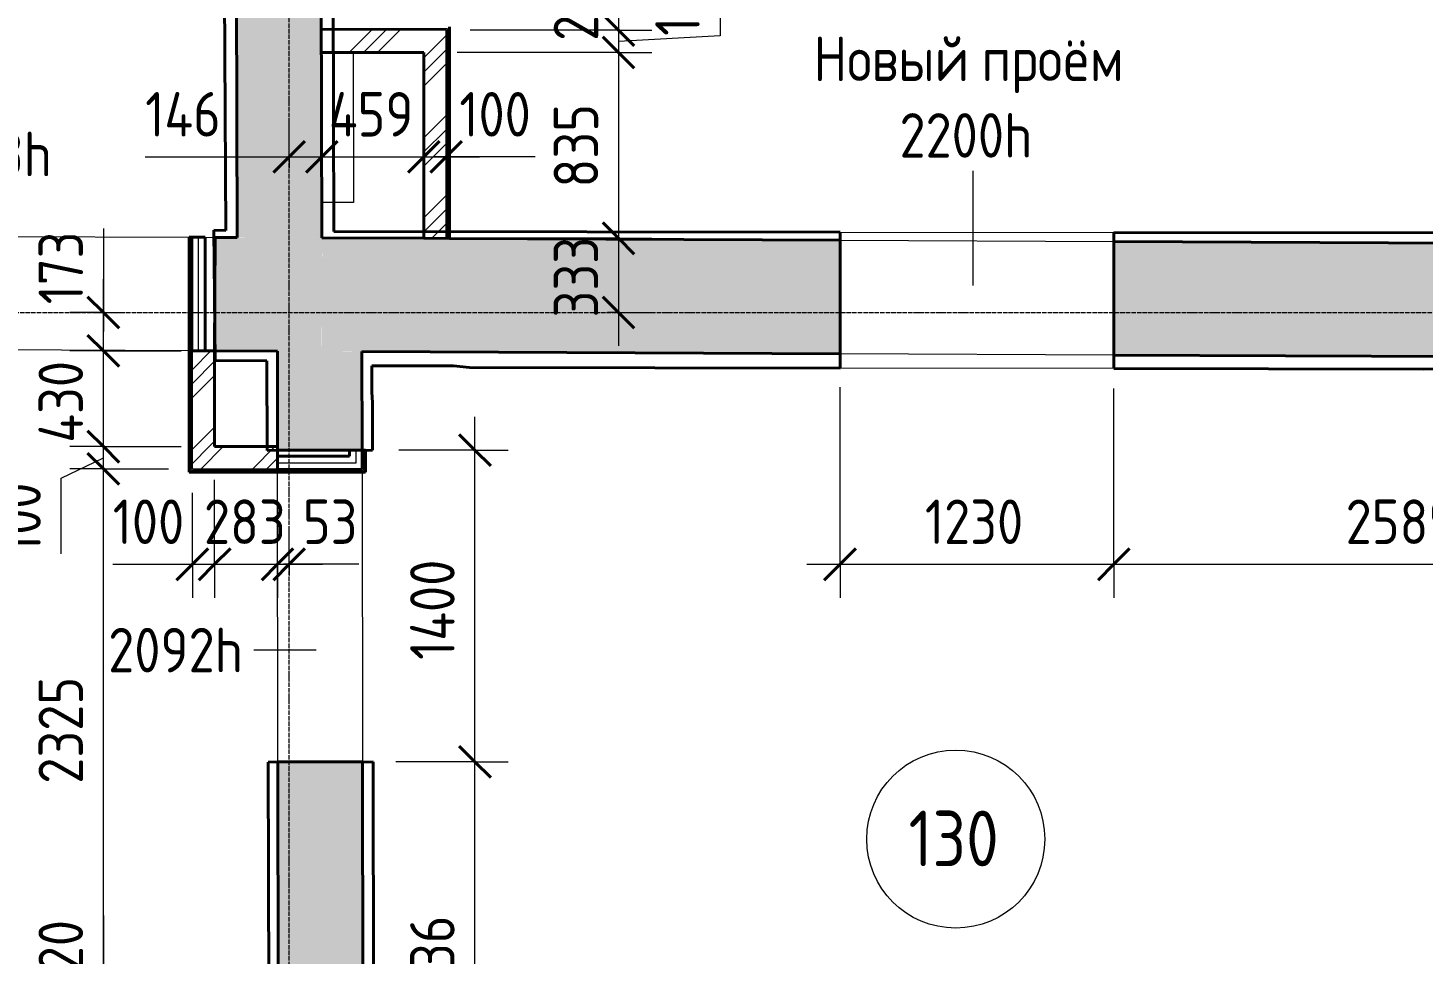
# Model space of a CAD drawing. Header units: millimetres. Extents: x -11886 to 68941, y -8130 to 45506.
# Drawn here: x 48235 to 54506, y 17674 to 21835 of the extents above; entities that cross this region are included whole.
import ezdxf

# ---------------------------------------------------------------- set-up
doc = ezdxf.new("R2010")
doc.units = ezdxf.units.MM
doc.linetypes.add('ADSK_Линия сетки', pattern=[25, 20, -2.5, 0, -2.5])
for name, color, linetype, lineweight in [('Аннотация', 7, 'Continuous', 9), ('Марки помещений', 7, 'Continuous', 20), ('Оси', 7, 'Continuous', 9), ('Перекрытие', 7, 'Continuous', 18), ('Размеры', 7, 'Continuous', 9), ('Размеры-100', 7, 'Continuous', 9), ('Стены', 7, 'Continuous', 18), ('Стены внутренние', 7, 'Continuous', 18), ('Стены наружные', 7, 'Continuous', 18), ('Стены штриховка', 7, 'Continuous', 18)]:
    doc.layers.add(name, color=color, linetype=linetype, lineweight=lineweight)
doc.layers.add('Линии', color=7, linetype='Continuous', lineweight=9, true_color=0x00a600)
doc.layers.add('Стены разрез', color=7, linetype='Continuous', lineweight=40, true_color=0xbb5389)
doc.styles.add('GOST Common_1', font='GOST_Common.ttf', dxfattribs={"width": 0.9, "height": 200})
doc.styles.add('GOST Common_2', font='GOST_Common.ttf', dxfattribs={"width": 0.9, "height": 250})
doc.dimstyles.new('ADSK_Основной_2_мм_Округление_до_1_мм_1', dxfattribs={"dimscale": 304.8, "dimtxt": 201.142999, "dimasz": 0.463911, "dimexe": 0.492126, "dimexo": 0.492126, "dimgap": 0.098425, "dimtad": 1, "dimdec": 0, "dimdsep": 46, "dimtxsty": 'GOST Common_1', "dimblk1": 'OBLIQUE', "dimblk2": 'OBLIQUE', "dimsah": 1, "dimcen": 0.09, "dimdle": 0.492126, "dimazin": 2, "dimtfac": 1, "dimtdec": 4, "dimtix": 1, "dimtmove": 1, "dimatfit": 3, "dimfxl": 1, "dimtvp": 1, "dimtolj": 1, "dimtzin": 0, "dimlwd": 20, "dimlwe": 20, "dimarcsym": 2})
doc.dimstyles.new('ADSK_Основной_2_мм_Округление_до_1_мм_2', dxfattribs={"dimscale": 304.8, "dimtxt": 201.142999, "dimasz": 0.463911, "dimexe": 0.492126, "dimexo": 0.492126, "dimgap": 0.098425, "dimtad": 1, "dimdec": 0, "dimdsep": 46, "dimtxsty": 'GOST Common_1', "dimblk1": 'OBLIQUE', "dimblk2": 'OBLIQUE', "dimsah": 1, "dimcen": 0.09, "dimdle": 0.492126, "dimazin": 2, "dimtfac": 1, "dimtdec": 4, "dimtix": 1, "dimtmove": 0, "dimatfit": 3, "dimfxl": 1, "dimtvp": 1, "dimtolj": 1, "dimtzin": 0, "dimlwd": 20, "dimlwe": 20, "dimarcsym": 2})
doc.dimstyles.new('ADSK_Основной_2_мм_Округление_до_1_мм_3', dxfattribs={"dimscale": 304.8, "dimtxt": 201.142999, "dimasz": 0.463911, "dimexe": 0.492126, "dimexo": 0.492126, "dimgap": 0.098425, "dimtad": 1, "dimdec": 0, "dimdsep": 46, "dimtxsty": 'GOST Common_1', "dimblk1": 'OBLIQUE', "dimblk2": 'OBLIQUE', "dimsah": 1, "dimcen": 0.09, "dimdle": 0.492126, "dimazin": 2, "dimtfac": 1, "dimtdec": 4, "dimtix": 1, "dimtmove": 0, "dimatfit": 3, "dimfxl": 1, "dimtvp": 1, "dimtolj": 1, "dimtzin": 0, "dimlwd": 20, "dimlwe": 20, "dimarcsym": 2})
pattern_1 = [(45, (0, 0), (-179.6051, 179.6051), []), (45, (63.5, 0), (0, 359.2102), []), (45, (-63.5, 0), (0, 359.2102), [])]

# ---------------------------------------------------------------- blocks, each defined once
blk = doc.blocks.new('Существующие стены 1 эт - Существующие стены 1 эт-653793-01 План 1-го этажа кладочный')
at = {"layer": 'Стены', "color": 243, "true_color": 0xbb5389}
for p, q in [((51885.3, 20918.1), (53115.3, 20916.5)), ((51885.3, 20918.1), (51885.3, 20881.2)), ((53115.3, 20875.5), (53115.3, 20916.5)), ((49076.9, 20384.1), (49077.3, 20340.3)), ((49077.3, 20340.3), (49074.4, 20340.3)), ((51885.3, 20371.2), (51885.3, 20306.8)), ((53115.3, 20304.6), (53115.3, 20365.5)), ((53115.3, 20304.6), (51885.3, 20306.8))]:
    blk.add_line(p, q, dxfattribs=at)
at = {"layer": 'Стены разрез'}
for p, q in [((49118.1, 22106.3), (49125.4, 20925.3)), ((49609.9, 20921), (49607.5, 22107.3)), ((49125.4, 20925.3), (49070.9, 20926)), ((49070.9, 20926), (49077.3, 20340.3)), ((51885.3, 20918.1), (49609.9, 20921)), ((51885.3, 20306.8), (51885.3, 20918.1)), ((55591.5, 20913.3), (53115.3, 20916.5)), ((53115.3, 20304.6), (53115.3, 20916.5)), ((49077.3, 20340.3), (49309.3, 20339.5)), ((49309.3, 20339.5), (49310.6, 19936.4)), ((49781.5, 20198.1), (49781.5, 20316.4)), ((49781.5, 20316.4), (50147.7, 20316.4)), ((50147.7, 20316.4), (50219.7, 20309.8)), ((50219.7, 20309.8), (51885.3, 20306.8)), ((53115.3, 20304.6), (54505.6, 20302.1)), ((54505.6, 20302.1), (54638.6, 20304.8)), ((49783.3, 20152), (49781.5, 20198.1)), ((49783.7, 19937.8), (49783.3, 20152)), ((49783.7, 19937.8), (49310.6, 19936.4)), ((49786.6, 18537.6), (49314.9, 18536.2)), ((49314.9, 18536.2), (49325, 15247.1)), ((49790.8, 16486.8), (49786.6, 18537.6))]:
    blk.add_line(p, q, dxfattribs=at)
blk = doc.blocks.new('ADSK_Марка_Помещение_ОдноЗначение - Номер-247393-01 План 1-го этажа кладочный')
at = {"layer": 'Марки помещений'}
blk.add_circle((0, 0), 4, dxfattribs=at)
blk = doc.blocks.new('DIMBLOCK482-01 План 1-го этажа кладочный')
at = {"layer": 'Размеры-100', "lineweight": 20, "transparency": 16777216}
for p, q in [((48574.4, 17846.8), (48574.4, 17505.9)), ((48574.4, 17528.7), (48424.4, 17528.7)), ((48574.4, 17408.7), (48574.4, 17528.7)), ((48574.4, 17528.7), (48774.4, 17528.7)), ((48574.4, 17505.9), (48574.4, 17468.7)), ((48574.4, 17408.7), (48424.4, 17408.7)), ((48574.4, 17408.7), (48848.4, 17408.7))]:
    blk.add_line(p, q, dxfattribs=at)
at = {"layer": 'Размеры-100', "lineweight": 40, "transparency": 16777216}
for p, q in [((48574.4, 17528.7), (48503.7, 17599.4)), ((48574.4, 17528.7), (48645.1, 17458)), ((48574.4, 17408.7), (48503.7, 17479.4)), ((48574.4, 17408.7), (48645.1, 17338))]:
    blk.add_line(p, q, dxfattribs=at)
at = {"layer": 'Размеры-100', "color": 0, "lineweight": 20, "transparency": 16777216, "insert": (48283, 17505.9), "char_height": 200, "width": 409.104, "attachment_point": 1, "rotation": 90, "line_spacing_factor": 1.022761, "style": 'GOST Common_1'}
blk.add_mtext('120', dxfattribs=at)
blk = doc.blocks.new('_Oblique')
at = {"color": 0, "linetype": 'ByBlock', "lineweight": -2}
blk.add_line((-0.5, -0.5), (0.5, 0.5), dxfattribs=at)
blk = doc.blocks.new('DIMBLOCK483-01 План 1-го этажа кладочный')
at = {"layer": 'Размеры-100', "lineweight": 40, "transparency": 16777216}
for p, q in [((48574.4, 19853.9), (48503.7, 19924.6)), ((48574.4, 19853.9), (48645.1, 19783.2)), ((48574.4, 17528.7), (48503.7, 17599.4)), ((48574.4, 17528.7), (48645.1, 17458))]:
    blk.add_line(p, q, dxfattribs=at)
at = {"layer": 'Размеры-100', "lineweight": 20, "transparency": 16777216}
for p, q in [((48574.4, 19853.9), (48424.4, 19853.9)), ((48574.4, 17528.7), (48574.4, 19853.9)), ((48574.4, 19853.9), (48866.9, 19853.9)), ((48574.4, 17528.7), (48424.4, 17528.7)), ((48574.4, 17528.7), (48774.4, 17528.7))]:
    blk.add_line(p, q, dxfattribs=at)
at = {"layer": 'Размеры-100', "color": 0, "lineweight": 20, "transparency": 16777216, "insert": (48283, 18439), "char_height": 200, "width": 605.475, "attachment_point": 1, "rotation": 90, "line_spacing_factor": 1.022761, "style": 'GOST Common_1'}
blk.add_mtext('2325', dxfattribs=at)
blk = doc.blocks.new('DIMBLOCK484-01 План 1-го этажа кладочный')
at = {"layer": 'Размеры-100', "lineweight": 40, "transparency": 16777216}
for p, q in [((48574.4, 19953.9), (48503.7, 20024.6)), ((48574.4, 19953.9), (48645.1, 19883.2)), ((48574.4, 19853.9), (48503.7, 19924.6)), ((48574.4, 19853.9), (48645.1, 19783.2))]:
    blk.add_line(p, q, dxfattribs=at)
at = {"layer": 'Размеры-100', "lineweight": 20, "transparency": 16777216}
for p, q in [((48574.4, 19953.9), (48424.4, 19953.9)), ((48574.4, 19853.9), (48574.4, 19953.9)), ((48574.4, 19953.9), (48924.4, 19953.9)), ((48384.3, 19812.4), (48574.4, 19903.9)), ((48574.4, 19853.9), (48424.4, 19853.9)), ((48574.4, 19853.9), (48866.9, 19853.9)), ((48384.3, 19471.5), (48384.3, 19812.4))]:
    blk.add_line(p, q, dxfattribs=at)
at = {"layer": 'Размеры-100', "color": 0, "lineweight": 20, "transparency": 16777216, "insert": (48093, 19471.5), "char_height": 200, "width": 409.104, "attachment_point": 1, "rotation": 90, "line_spacing_factor": 1.022761, "style": 'GOST Common_1'}
blk.add_mtext('100', dxfattribs=at)
blk = doc.blocks.new('DIMBLOCK485-01 План 1-го этажа кладочный')
at = {"layer": 'Размеры-100', "lineweight": 40, "transparency": 16777216}
for p, q in [((48574.4, 20384.1), (48503.7, 20454.8)), ((48574.4, 20384.1), (48645.1, 20313.4)), ((48574.4, 19953.9), (48503.7, 20024.6)), ((48574.4, 19953.9), (48645.1, 19883.2))]:
    blk.add_line(p, q, dxfattribs=at)
at = {"layer": 'Размеры-100', "lineweight": 20, "transparency": 16777216}
for p, q in [((48574.4, 20384.1), (48424.4, 20384.1)), ((48574.4, 19953.9), (48574.4, 20384.1)), ((48574.4, 20384.1), (48924.6, 20384.1)), ((48574.4, 19953.9), (48424.4, 19953.9)), ((48574.4, 19953.9), (48924.4, 19953.9))]:
    blk.add_line(p, q, dxfattribs=at)
at = {"layer": 'Размеры-100', "color": 0, "lineweight": 20, "transparency": 16777216, "insert": (48283, 19971.3), "char_height": 200, "width": 474.561, "attachment_point": 1, "rotation": 90, "line_spacing_factor": 1.022761, "style": 'GOST Common_1'}
blk.add_mtext('430', dxfattribs=at)
blk = doc.blocks.new('DIMBLOCK486-01 План 1-го этажа кладочный')
at = {"layer": 'Размеры-100', "lineweight": 20, "transparency": 16777216}
for p, q in [((48574.4, 20934.4), (48574.4, 20593.5)), ((48574.4, 20384.1), (48574.4, 20706.8)), ((48574.4, 20593.5), (48574.4, 20470.5)), ((48574.4, 20556.8), (48424.4, 20556.8)), ((48574.4, 20556.8), (48624.4, 20556.8)), ((48574.4, 20384.1), (48424.4, 20384.1)), ((48574.4, 20384.1), (48924.6, 20384.1))]:
    blk.add_line(p, q, dxfattribs=at)
at = {"layer": 'Размеры-100', "lineweight": 40, "transparency": 16777216}
for p, q in [((48574.4, 20556.8), (48503.7, 20627.5)), ((48574.4, 20556.8), (48645.1, 20486.1)), ((48574.4, 20384.1), (48503.7, 20454.8)), ((48574.4, 20384.1), (48645.1, 20313.4))]:
    blk.add_line(p, q, dxfattribs=at)
at = {"layer": 'Размеры-100', "color": 0, "lineweight": 20, "transparency": 16777216, "insert": (48283, 20593.5), "char_height": 200, "width": 409.104, "attachment_point": 1, "rotation": 90, "line_spacing_factor": 1.022761, "style": 'GOST Common_1'}
blk.add_mtext('173', dxfattribs=at)
blk = doc.blocks.new('DIMBLOCK534-01 План 1-го этажа кладочный')
at = {"layer": 'Размеры-100', "lineweight": 20, "transparency": 16777216}
for p, q in [((51885.3, 19425), (51885.3, 20221.2)), ((53115.3, 19425), (53115.3, 20215.5)), ((51735.3, 19425), (53115.3, 19425)), ((51885.3, 19425), (51885.3, 19275)), ((53115.3, 19425), (53115.3, 19275))]:
    blk.add_line(p, q, dxfattribs=at)
at = {"layer": 'Размеры-100', "lineweight": 40, "transparency": 16777216}
for p, q in [((51885.3, 19425), (51956, 19495.7)), ((53115.3, 19425), (53186, 19495.7)), ((51885.3, 19425), (51814.6, 19354.3)), ((53115.3, 19425), (53044.6, 19354.3))]:
    blk.add_line(p, q, dxfattribs=at)
at = {"layer": 'Размеры-100', "color": 0, "lineweight": 20, "transparency": 16777216, "insert": (52266.8, 19716.3), "char_height": 200, "width": 560.473, "attachment_point": 1, "line_spacing_factor": 1.022761, "style": 'GOST Common_1'}
blk.add_mtext('1230', dxfattribs=at)
blk = doc.blocks.new('DIMBLOCK535-01 План 1-го этажа кладочный')
at = {"layer": 'Размеры-100', "lineweight": 20, "transparency": 16777216}
for p, q in [((53115.3, 19425), (53115.3, 20215.5)), ((55703.9, 19425), (55703.9, 19575)), ((53115.3, 19425), (55703.9, 19425)), ((53115.3, 19425), (53115.3, 19275)), ((55703.9, 19425), (55703.9, 19375))]:
    blk.add_line(p, q, dxfattribs=at)
at = {"layer": 'Размеры-100', "lineweight": 40, "transparency": 16777216}
for p, q in [((53115.3, 19425), (53186, 19495.7)), ((55703.9, 19425), (55774.6, 19495.7)), ((53115.3, 19425), (53044.6, 19354.3)), ((55703.9, 19425), (55633.2, 19354.3))]:
    blk.add_line(p, q, dxfattribs=at)
at = {"layer": 'Размеры-100', "color": 0, "lineweight": 20, "transparency": 16777216, "insert": (54157.4, 19716.3), "char_height": 200, "width": 605.475, "attachment_point": 1, "line_spacing_factor": 1.022761, "style": 'GOST Common_1'}
blk.add_mtext('2589', dxfattribs=at)
blk = doc.blocks.new('DIMBLOCK537-01 План 1-го этажа кладочный')
at = {"layer": 'Размеры-100', "lineweight": 40, "transparency": 16777216}
for p, q in [((50244.4, 18537.6), (50173.7, 18608.3)), ((50244.4, 18537.6), (50315.1, 18466.9)), ((50244.4, 16701.8), (50173.7, 16772.5)), ((50244.4, 16701.8), (50315.1, 16631.1))]:
    blk.add_line(p, q, dxfattribs=at)
at = {"layer": 'Размеры-100', "lineweight": 20, "transparency": 16777216}
for p, q in [((50244.4, 18537.6), (49889.1, 18537.6)), ((50244.4, 16551.8), (50244.4, 18537.6)), ((50244.4, 18537.6), (50394.4, 18537.6)), ((50244.4, 16701.8), (50094.4, 16701.8)), ((50244.4, 16701.8), (50294.5, 16701.8))]:
    blk.add_line(p, q, dxfattribs=at)
at = {"layer": 'Размеры-100', "color": 0, "lineweight": 20, "transparency": 16777216, "insert": (49953.1, 17386.1), "char_height": 200, "width": 560.473, "attachment_point": 1, "rotation": 90, "line_spacing_factor": 1.022761, "style": 'GOST Common_1'}
blk.add_mtext('1836', dxfattribs=at)
blk = doc.blocks.new('DIMBLOCK538-01 План 1-го этажа кладочный')
at = {"layer": 'Размеры-100', "lineweight": 20, "transparency": 16777216}
for p, q in [((50244.4, 18537.6), (50244.4, 20087.8)), ((50244.4, 19937.8), (49902.2, 19937.8)), ((50244.4, 19937.8), (50394.4, 19937.8)), ((50244.4, 18537.6), (49889.1, 18537.6)), ((50244.4, 18537.6), (50394.4, 18537.6))]:
    blk.add_line(p, q, dxfattribs=at)
at = {"layer": 'Размеры-100', "lineweight": 40, "transparency": 16777216}
for p, q in [((50244.4, 19937.8), (50173.7, 20008.5)), ((50244.4, 19937.8), (50315.1, 19867.1)), ((50244.4, 18537.6), (50173.7, 18608.3)), ((50244.4, 18537.6), (50315.1, 18466.9))]:
    blk.add_line(p, q, dxfattribs=at)
at = {"layer": 'Размеры-100', "color": 0, "lineweight": 20, "transparency": 16777216, "insert": (49953.1, 18995.6), "char_height": 200, "width": 580.928, "attachment_point": 1, "rotation": 90, "line_spacing_factor": 1.022761, "style": 'GOST Common_1'}
blk.add_mtext('1400', dxfattribs=at)
blk = doc.blocks.new('DIMBLOCK539-01 План 1-го этажа кладочный')
at = {"layer": 'Размеры-100', "lineweight": 20, "transparency": 16777216}
for p, q in [((49409.9, 21255.9), (49409.9, 21405.9)), ((49556.2, 21255.9), (49556.2, 21405.9)), ((48762.6, 21255.9), (49120.5, 21255.9)), ((49120.5, 21255.9), (49483.1, 21255.9)), ((49259.9, 21255.9), (49556.2, 21255.9)), ((49409.9, 21255.9), (49409.9, 21205.9)), ((49556.2, 21255.9), (49556.2, 21041.9))]:
    blk.add_line(p, q, dxfattribs=at)
at = {"layer": 'Размеры-100', "lineweight": 40, "transparency": 16777216}
for p, q in [((49409.9, 21255.9), (49480.6, 21326.6)), ((49556.2, 21255.9), (49626.9, 21326.6)), ((49409.9, 21255.9), (49339.2, 21185.2)), ((49556.2, 21255.9), (49485.5, 21185.2))]:
    blk.add_line(p, q, dxfattribs=at)
at = {"layer": 'Размеры-100', "color": 0, "lineweight": 20, "transparency": 16777216, "insert": (48762.6, 21547.2), "char_height": 200, "width": 429.56, "attachment_point": 1, "line_spacing_factor": 1.022761, "style": 'GOST Common_1'}
blk.add_mtext('146', dxfattribs=at)
blk = doc.blocks.new('DIMBLOCK540-01 План 1-го этажа кладочный')
at = {"layer": 'Размеры-100', "lineweight": 20, "transparency": 16777216}
for p, q in [((49556.2, 21255.9), (49556.2, 21405.9)), ((50014.8, 21255.9), (50014.8, 21405.9)), ((49556.2, 21255.9), (50014.8, 21255.9)), ((49556.2, 21255.9), (49556.2, 21041.9)), ((50014.8, 21255.9), (50014.8, 21205.9))]:
    blk.add_line(p, q, dxfattribs=at)
at = {"layer": 'Размеры-100', "lineweight": 40, "transparency": 16777216}
for p, q in [((49556.2, 21255.9), (49626.9, 21326.6)), ((50014.8, 21255.9), (50085.5, 21326.6)), ((49556.2, 21255.9), (49485.5, 21185.2)), ((50014.8, 21255.9), (49944.1, 21185.2))]:
    blk.add_line(p, q, dxfattribs=at)
at = {"layer": 'Размеры-100', "color": 0, "lineweight": 20, "transparency": 16777216, "insert": (49587.8, 21547.2), "char_height": 200, "width": 474.561, "attachment_point": 1, "line_spacing_factor": 1.022761, "style": 'GOST Common_1'}
blk.add_mtext('459', dxfattribs=at)
blk = doc.blocks.new('DIMBLOCK541-01 План 1-го этажа кладочный')
at = {"layer": 'Размеры-100', "lineweight": 20, "transparency": 16777216}
for p, q in [((50014.8, 21255.9), (50014.8, 21405.9)), ((50114.8, 21255.9), (50114.8, 21405.9)), ((50014.8, 21255.9), (50264.8, 21255.9)), ((50014.8, 21255.9), (50014.8, 21205.9)), ((50174.5, 21255.9), (50064.8, 21255.9)), ((50114.8, 21255.9), (50114.8, 21205.9)), ((50515.4, 21255.9), (50174.5, 21255.9))]:
    blk.add_line(p, q, dxfattribs=at)
at = {"layer": 'Размеры-100', "lineweight": 40, "transparency": 16777216}
for p, q in [((50014.8, 21255.9), (50085.5, 21326.6)), ((50114.8, 21255.9), (50185.5, 21326.6)), ((50014.8, 21255.9), (49944.1, 21185.2)), ((50114.8, 21255.9), (50044.1, 21185.2))]:
    blk.add_line(p, q, dxfattribs=at)
at = {"layer": 'Размеры-100', "color": 0, "lineweight": 20, "transparency": 16777216, "insert": (50174.5, 21547.2), "char_height": 200, "width": 409.104, "attachment_point": 1, "line_spacing_factor": 1.022761, "style": 'GOST Common_1'}
blk.add_mtext('100', dxfattribs=at)
blk = doc.blocks.new('DIMBLOCK558-01 План 1-го этажа кладочный')
at = {"layer": 'Размеры-100', "lineweight": 40, "transparency": 16777216}
for p, q in [((50889.8, 22107.5), (50819.1, 22178.2)), ((50889.8, 22107.5), (50960.5, 22036.8)), ((50889.8, 21824.8), (50819.1, 21895.5)), ((50889.8, 21824.8), (50960.5, 21754.1))]:
    blk.add_line(p, q, dxfattribs=at)
at = {"layer": 'Размеры-100', "lineweight": 20, "transparency": 16777216}
for p, q in [((50889.8, 22107.5), (49702.8, 22107.5)), ((50889.8, 22107.5), (50889.8, 21824.8)), ((50889.8, 22107.5), (51039.8, 22107.5)), ((50889.8, 21824.8), (50222.3, 21824.8)), ((50889.8, 21824.8), (51039.8, 21824.8))]:
    blk.add_line(p, q, dxfattribs=at)
at = {"layer": 'Размеры-100', "color": 0, "lineweight": 20, "transparency": 16777216, "insert": (50598.4, 21777), "char_height": 200, "width": 454.106, "attachment_point": 1, "rotation": 90, "line_spacing_factor": 1.022761, "style": 'GOST Common_1'}
blk.add_mtext('283', dxfattribs=at)
blk = doc.blocks.new('DIMBLOCK559-01 План 1-го этажа кладочный')
at = {"layer": 'Размеры-100', "lineweight": 20, "transparency": 16777216}
for p, q in [((51346.1, 22140.4), (51346.1, 21799.5)), ((50889.8, 21824.8), (50222.3, 21824.8)), ((50889.8, 21824.8), (50889.8, 21724.8)), ((50889.8, 21824.8), (51039.8, 21824.8)), ((51346.1, 21799.5), (50889.8, 21774.8)), ((50889.8, 21724.8), (50164.8, 21724.8)), ((50889.8, 21724.8), (51039.8, 21724.8))]:
    blk.add_line(p, q, dxfattribs=at)
at = {"layer": 'Размеры-100', "lineweight": 40, "transparency": 16777216}
for p, q in [((50889.8, 21824.8), (50819.1, 21895.5)), ((50889.8, 21824.8), (50960.5, 21754.1)), ((50889.8, 21724.8), (50819.1, 21795.5)), ((50889.8, 21724.8), (50960.5, 21654.1))]:
    blk.add_line(p, q, dxfattribs=at)
at = {"layer": 'Размеры-100', "color": 0, "lineweight": 20, "transparency": 16777216, "insert": (51054.7, 21799.5), "char_height": 200, "width": 409.104, "attachment_point": 1, "rotation": 90, "line_spacing_factor": 1.022761, "style": 'GOST Common_1'}
blk.add_mtext('100', dxfattribs=at)
blk = doc.blocks.new('DIMBLOCK560-01 План 1-го этажа кладочный')
at = {"layer": 'Размеры-100', "lineweight": 40, "transparency": 16777216}
for p, q in [((50889.8, 21724.8), (50819.1, 21795.5)), ((50889.8, 21724.8), (50960.5, 21654.1)), ((50889.8, 20889.8), (50819.1, 20960.5)), ((50889.8, 20889.8), (50960.5, 20819.1))]:
    blk.add_line(p, q, dxfattribs=at)
at = {"layer": 'Размеры-100', "lineweight": 20, "transparency": 16777216}
for p, q in [((50889.8, 21724.8), (50164.8, 21724.8)), ((50889.8, 21724.8), (50889.8, 20889.8)), ((50889.8, 21724.8), (51039.8, 21724.8)), ((50889.8, 20889.8), (50164.8, 20889.8)), ((50889.8, 20889.8), (51039.8, 20889.8))]:
    blk.add_line(p, q, dxfattribs=at)
at = {"layer": 'Размеры-100', "color": 0, "lineweight": 20, "transparency": 16777216, "insert": (50598.4, 21118.1), "char_height": 200, "width": 454.106, "attachment_point": 1, "rotation": 90, "line_spacing_factor": 1.022761, "style": 'GOST Common_1'}
blk.add_mtext('835', dxfattribs=at)
blk = doc.blocks.new('DIMBLOCK561-01 План 1-го этажа кладочный')
at = {"layer": 'Размеры-100', "lineweight": 40, "transparency": 16777216}
for p, q in [((50889.8, 20889.8), (50819.1, 20960.5)), ((50889.8, 20889.8), (50960.5, 20819.1)), ((50889.8, 20556.8), (50819.1, 20627.5)), ((50889.8, 20556.8), (50960.5, 20486.1))]:
    blk.add_line(p, q, dxfattribs=at)
at = {"layer": 'Размеры-100', "lineweight": 20, "transparency": 16777216}
for p, q in [((50889.8, 20889.8), (50164.8, 20889.8)), ((50889.8, 20889.8), (50889.8, 20406.8)), ((50889.8, 20889.8), (51039.8, 20889.8)), ((50889.8, 20556.8), (50839.8, 20556.8)), ((50889.8, 20556.8), (51039.8, 20556.8))]:
    blk.add_line(p, q, dxfattribs=at)
at = {"layer": 'Размеры-100', "color": 0, "lineweight": 20, "transparency": 16777216, "insert": (50598.4, 20534.1), "char_height": 200, "width": 454.106, "attachment_point": 1, "rotation": 90, "line_spacing_factor": 1.022761, "style": 'GOST Common_1'}
blk.add_mtext('333', dxfattribs=at)
blk = doc.blocks.new('DIMBLOCK735-01 План 1-го этажа кладочный')
at = {"layer": 'Размеры-100', "lineweight": 20, "transparency": 16777216}
for p, q in [((49074.4, 19425), (49074.4, 19803.9)), ((48974.4, 19425), (48974.4, 19746.4)), ((48616.6, 19425), (48957.6, 19425)), ((48824.4, 19425), (49074.4, 19425)), ((48957.6, 19425), (49024.4, 19425)), ((48974.4, 19425), (48974.4, 19275)), ((49074.4, 19425), (49074.4, 19275))]:
    blk.add_line(p, q, dxfattribs=at)
at = {"layer": 'Размеры-100', "lineweight": 40, "transparency": 16777216}
for p, q in [((48974.4, 19425), (49045.1, 19495.7)), ((49074.4, 19425), (49145.1, 19495.7)), ((48974.4, 19425), (48903.7, 19354.3)), ((49074.4, 19425), (49003.7, 19354.3))]:
    blk.add_line(p, q, dxfattribs=at)
at = {"layer": 'Размеры-100', "color": 0, "lineweight": 20, "transparency": 16777216, "insert": (48616.6, 19716.3), "char_height": 200, "width": 409.104, "attachment_point": 1, "line_spacing_factor": 1.022761, "style": 'GOST Common_1'}
blk.add_mtext('100', dxfattribs=at)
blk = doc.blocks.new('DIMBLOCK736-01 План 1-го этажа кладочный')
at = {"layer": 'Размеры-100', "lineweight": 20, "transparency": 16777216}
for p, q in [((49074.4, 19425), (49074.4, 19803.9)), ((49357.2, 19425), (49357.2, 19787.2)), ((49074.4, 19425), (49357.2, 19425)), ((49074.4, 19425), (49074.4, 19275)), ((49357.2, 19425), (49357.2, 19275))]:
    blk.add_line(p, q, dxfattribs=at)
at = {"layer": 'Размеры-100', "lineweight": 40, "transparency": 16777216}
for p, q in [((49074.4, 19425), (49145.1, 19495.7)), ((49357.2, 19425), (49427.9, 19495.7)), ((49074.4, 19425), (49003.7, 19354.3)), ((49357.2, 19425), (49286.5, 19354.3))]:
    blk.add_line(p, q, dxfattribs=at)
at = {"layer": 'Размеры-100', "color": 0, "lineweight": 20, "transparency": 16777216, "insert": (49026.6, 19716.3), "char_height": 200, "width": 454.106, "attachment_point": 1, "line_spacing_factor": 1.022761, "style": 'GOST Common_1'}
blk.add_mtext('283', dxfattribs=at)
blk = doc.blocks.new('DIMBLOCK737-01 План 1-го этажа кладочный')
at = {"layer": 'Размеры-100', "lineweight": 20, "transparency": 16777216}
for p, q in [((49357.2, 19425), (49357.2, 19787.2)), ((49409.9, 19425), (49409.9, 19575)), ((49357.2, 19425), (49559.9, 19425)), ((49357.2, 19425), (49357.2, 19275)), ((49470.9, 19425), (49383.5, 19425)), ((49409.9, 19425), (49409.9, 19375)), ((49723.2, 19425), (49470.9, 19425))]:
    blk.add_line(p, q, dxfattribs=at)
at = {"layer": 'Размеры-100', "lineweight": 40, "transparency": 16777216}
for p, q in [((49357.2, 19425), (49427.9, 19495.7)), ((49409.9, 19425), (49480.6, 19495.7)), ((49357.2, 19425), (49286.5, 19354.3)), ((49409.9, 19425), (49339.2, 19354.3))]:
    blk.add_line(p, q, dxfattribs=at)
at = {"layer": 'Размеры-100', "color": 0, "lineweight": 20, "transparency": 16777216, "insert": (49470.9, 19716.3), "char_height": 200, "width": 302.737, "attachment_point": 1, "line_spacing_factor": 1.022761, "style": 'GOST Common_1'}
blk.add_mtext('53', dxfattribs=at)

msp = doc.modelspace()

# ---------------------------------------------------------------- hatches: boundary and pattern name
at = {"layer": 'Стены внутренние', "true_color": 0xc0c0c0}
h = msp.add_hatch(color=9, dxfattribs=at)
h.paths.add_polyline_path([(49556.2, 20891.9), (49552.8, 22107.5), (49172.8, 22106.4), (49176.2, 20893.7), (49552.8, 20891.9)])
h.paths.add_polyline_path([(49168.9, 23458.9), (49548.9, 23460.1), (49541.7, 26011.9), (49161.7, 26010.8), (49168.9, 23460)])
at = {"layer": 'Стены внутренние', "lineweight": 9}
h = msp.add_hatch(dxfattribs=at)
h.set_pattern_fill('FP_3', color=256, style=0, pattern_type=2)
h.set_pattern_definition(pattern_1)
h.paths.add_polyline_path([(50095.3, 21724.8), (50114.8, 21724.8), (50114.8, 21824.8), (49553.6, 21824.8), (49553.9, 21724.8), (50014.8, 21724.8)])
h = msp.add_hatch(dxfattribs=at)
h.set_pattern_fill('FP_3', color=256, style=0, pattern_type=2)
h.set_pattern_definition(pattern_1)
h.paths.add_polyline_path([(50114.8, 20889.4), (50114.8, 21724.8), (50014.8, 21724.8), (50014.8, 20889.8), (50095.3, 20889.4)])
h = msp.add_hatch(dxfattribs=at)
h.set_pattern_fill('FP_3', color=256, style=0, pattern_type=2)
h.set_pattern_definition(pattern_1)
h.paths.add_polyline_path([(48980.6, 19953.9), (49074.4, 19953.9), (49074.4, 20384.1), (48974.4, 20384.1), (48974.4, 19953.9)])
at = {"layer": 'Стены внутренние', "true_color": 0xc0c0c0}
h = msp.add_hatch(color=9, dxfattribs=at)
h.paths.add_polyline_path([(49361.8, 16651.5), (49741.8, 16652.1), (49739.1, 18537.6), (49359.1, 18536.2), (49360.5, 17538.8)])
h.paths.add_polyline_path([(49357.2, 19937.2), (49737.2, 19937.8), (49736.5, 20381.1), (49356.5, 20381.9), (49357.2, 19937.8)])
at = {"layer": 'Стены внутренние', "lineweight": 9}
h = msp.add_hatch(dxfattribs=at)
h.set_pattern_fill('FP_3', color=256, style=0, pattern_type=2)
h.set_pattern_definition(pattern_1)
h.paths.add_polyline_path([(48974.4, 19853.9), (49357.3, 19853.9), (49356.5, 19953.9), (48974.4, 19953.9)])
at = {"layer": 'Стены наружные', "true_color": 0xc0c0c0}
h = msp.add_hatch(color=9, dxfattribs=at)
h.paths.add_polyline_path([(49555.8, 20381.9), (49558.1, 20891.9), (49077, 20893.7), (49074.6, 20384.1), (49537.9, 20382)])
h.paths.add_polyline_path([(47093, 20393.3), (47095.4, 20903.3), (46543.2, 20905.8), (46543.2, 20395.8), (47053.5, 20393.5)])
h = msp.add_hatch(color=9, dxfattribs=at)
h.paths.add_polyline_path([(55703.9, 20353.5), (55703.9, 20863.5), (53115.3, 20875.5), (53115.3, 20365.5), (55634, 20353.9)])
h.paths.add_polyline_path([(51885.3, 20371.2), (51885.3, 20881.2), (49558.1, 20891.9), (49556.2, 20381.9), (50406.5, 20378)])

# ---------------------------------------------------------------- linework, layer by layer
at = {"layer": 'Аннотация'}
for p, q in [((52482.8, 20677.9), (52482.8, 21192.8)), ((49256.7, 19039.5), (49251, 19039.5)), ((49530.1, 19039.5), (49256.7, 19039.5))]:
    msp.add_line(p, q, dxfattribs=at)
at = {"layer": 'Линии', "color": 8, "lineweight": 18, "true_color": 0x808080}
for p, q in [((49697.8, 21724.8), (49698.9, 21051.5)), ((49698.9, 21051.5), (49555.8, 21051.2))]:
    msp.add_line(p, q, dxfattribs=at)
at = {"layer": 'Оси', "linetype": 'ADSK_Линия сетки'}
for p, q in [((49409.9, -7330.4), (49409.9, 44534.8)), ((-11086.2, 20556.8), (57141.7, 20556.8))]:
    msp.add_line(p, q, dxfattribs=at)
at = {"layer": 'Перекрытие', "color": 7, "true_color": 0xffffff}
for p, q in [((48974.4, 20894.6), (49001.4, 20894.5)), ((49031.4, 20894.4), (49077, 20894.1))]:
    msp.add_line(p, q, dxfattribs=at)
at = {"layer": 'Стены внутренние', "lineweight": 40}
for p, q in [((49172.8, 22106.4), (49176.2, 20893.7)), ((49556.2, 20891.9), (49552.8, 22107.5)), ((50129.8, 20889.3), (50129.8, 21839.8)), ((49553.9, 21724.8), (50014.8, 21724.8)), ((50014.8, 21724.8), (50014.8, 20889.8)), ((48959.4, 20894.5), (48959.4, 19838.9)), ((49031.4, 20894.5), (48959.4, 20894.5)), ((49031.4, 20384.5), (49031.4, 20894.5)), ((50014.8, 20889.8), (50129.8, 20889.3)), ((49074.4, 20384.1), (48959.4, 20384.7)), ((48959.4, 20384.5), (49031.4, 20384.5)), ((49074.4, 19953.9), (49074.4, 20384.1)), ((49356.5, 20382.8), (49357.3, 19838.9)), ((49737.2, 19937.8), (49736.5, 20381.1)), ((49357.1, 19953.9), (49074.4, 19953.9)), ((49357.2, 19937.2), (49737.2, 19937.8)), ((49680.2, 19910.9), (49357.2, 19910.9)), ((49357.2, 19910.9), (49357.2, 19838.9)), ((49680.2, 19937.8), (49680.2, 19910.9)), ((49752.2, 19937.8), (49680.2, 19937.8)), ((49752.2, 19838.9), (49752.2, 19937.8)), ((48959.4, 19838.9), (49752.2, 19838.9)), ((49739.1, 18537.6), (49359.1, 18537)), ((49359.1, 18537), (49365.9, 13716.9)), ((49746.6, 13236.2), (49739.1, 18537.6))]:
    msp.add_line(p, q, dxfattribs=at)
at = {"layer": 'Стены внутренние'}
for p, q in [((49359.1, 18537), (49357.3, 19838.9)), ((49737.3, 19838.9), (49739.1, 18537.6))]:
    msp.add_line(p, q, dxfattribs=at)
at = {"layer": 'Стены наружные'}
for p, q in [((47153.5, 20903), (48974.4, 20894.6)), ((51885.3, 20881.2), (53115.3, 20875.5)), ((48959.4, 20384.7), (47168.5, 20392.9)), ((53115.3, 20365.5), (51885.3, 20371.2))]:
    msp.add_line(p, q, dxfattribs=at)
at = {"layer": 'Стены наружные', "lineweight": 40}
for p, q in [((49077, 20894.1), (49074.6, 20384.1)), ((49176.2, 20893.7), (49077, 20894.1)), ((50014.8, 20889.8), (49556.2, 20891.9)), ((51885.3, 20881.2), (50129.8, 20889.3)), ((51885.3, 20371.2), (51885.3, 20881.2)), ((55621.7, 20863.9), (53115.3, 20875.5)), ((53115.3, 20875.5), (53115.3, 20365.5)), ((49074.6, 20384.1), (49356.5, 20382.8)), ((49736.5, 20381.1), (51885.3, 20371.2)), ((53115.3, 20365.5), (55703.9, 20353.5))]:
    msp.add_line(p, q, dxfattribs=at)
at = {"layer": 'Стены штриховка'}
for p, q in [((50120.8, 21830.8), (49553.6, 21830.8)), ((50114.8, 21824.8), (49553.6, 21824.8)), ((50114.8, 20889.4), (50114.8, 21824.8)), ((50120.8, 20889.3), (50120.8, 21830.8)), ((48968.4, 19847.9), (48968.4, 20894.5)), ((48974.4, 19853.9), (48974.4, 20894.5)), ((48976.4, 20384.5), (48976.4, 20894.5)), ((49001.4, 20384.5), (49001.4, 20894.5)), ((49357.2, 19880.9), (49710.2, 19880.9)), ((49710.2, 19880.9), (49710.2, 19937.8)), ((49735.2, 19855.9), (49735.2, 19937.8)), ((49737.2, 19853.9), (49737.2, 19937.8)), ((49743.2, 19847.9), (49743.2, 19937.8)), ((48968.4, 19847.9), (49743.2, 19847.9)), ((48974.4, 19853.9), (49737.2, 19853.9)), ((49357.2, 19855.9), (49735.2, 19855.9))]:
    msp.add_line(p, q, dxfattribs=at)

# ---------------------------------------------------------------- block references
at = {"layer": 'Марки помещений', "xscale": 99.99999999999993, "yscale": 99.99999999999993, "zscale": 99.99999999999993}
msp.add_blockref('ADSK_Марка_Помещение_ОдноЗначение - Номер-247393-01 План 1-го этажа кладочный', (52405.2, 18190.4), dxfattribs=at)
at = {"layer": 'Стены разрез'}
msp.add_blockref('Существующие стены 1 эт - Существующие стены 1 эт-653793-01 План 1-го этажа кладочный', (0, 0), dxfattribs=at)

# ---------------------------------------------------------------- texts
at = {"layer": 'Аннотация', "char_height": 200, "attachment_point": 1, "style": 'GOST Common_1'}
for s, insert, width in [('Новый', (51765.5, 21796.4), 836.962), ('\\fGOST Common|b0|i0|c204|p34|;\\W.9; ', (52456.1, 21796.4), 79.367), ('проём', (52521.5, 21796.4), 815.316), ('2200h', (52152.4, 21452.4), 793.671), ('3093h', (47729.8, 21368.5), 779.24), ('2092h', (48596.1, 19139.5), 793.671)]:
    msp.add_mtext(s, dxfattribs=dict(at, insert=insert, width=width))
at = {"layer": 'Марки помещений', "lineweight": 9, "insert": (52193.2, 18318.1), "char_height": 250, "width": 526.709, "attachment_point": 1, "style": 'GOST Common_2'}
msp.add_mtext('130', dxfattribs=at)

# ---------------------------------------------------------------- dimensions: what is measured, and where the dimension line sits
at = {"layer": 'Размеры', "lineweight": 20}
for base, p1, p2, override, picture, middle in [((50889.8, 21824.8), (49552.8, 22107.5), (50072.3, 21824.8), {"dimpost": '<>', "dimfxl": 591.482875}, 'DIMBLOCK558-01 План 1-го этажа кладочный', (50759.8, 21966.2)), ((50889.8, 20889.8), (50014.8, 21724.8), (50014.8, 20889.8), {"dimpost": '<>', "dimfxl": 835.027302}, 'DIMBLOCK560-01 План 1-го этажа кладочный', (50759.8, 21307.3)), ((50889.8, 20556.8), (50014.8, 20889.8), (50989.8, 20556.8), {"dimpost": '<>', "dimfxl": 1030.243302}, 'DIMBLOCK561-01 План 1-го этажа кладочный', (50759.8, 20723.3)), ((48574.4, 20384.1), (49074.4, 19953.9), (49074.6, 20384.1), {"dimpost": '<>', "dimfxl": 430.209127}, 'DIMBLOCK485-01 План 1-го этажа кладочный', (48444.4, 20169)), ((50244.4, 19937.8), (49739.1, 18537.6), (49752.2, 19937.8), {"dimpost": '<>', "dimfxl": 1400.255048}, 'DIMBLOCK538-01 План 1-го этажа кладочный', (50114.4, 19237.7)), ((48574.4, 19853.9), (48924.4, 17528.7), (49016.9, 19853.9), {"dimpost": '<>', "dimfxl": 2327.067968}, 'DIMBLOCK483-01 План 1-го этажа кладочный', (48444.4, 18691.3)), ((50244.4, 18537.6), (50144.5, 16701.8), (49739.1, 18537.6), {"dimpost": '<>', "dimfxl": 1879.993374}, 'DIMBLOCK537-01 План 1-го этажа кладочный', (50114.4, 17619.7))]:
    dim = msp.add_linear_dim(base=base, p1=p1, p2=p2, angle=90, dimstyle='ADSK_Основной_2_мм_Округление_до_1_мм_2', override=override, dxfattribs=at)
    dim.commit()
    dim.dimension.update_dxf_attribs({"geometry": picture, "text_midpoint": middle})
for base, p1, p2, override, picture, middle in [((50889.8, 21724.8), (50072.3, 21824.8), (50014.8, 21724.8), {"dimpost": '<>', "dimfxl": 115.35272}, 'DIMBLOCK559-01 План 1-го этажа кладочный', (51188.1, 22004)), ((48574.4, 20556.8), (49074.6, 20384.1), (48474.4, 20556.8), {"dimpost": '<>', "dimfxl": 624.55144}, 'DIMBLOCK486-01 План 1-го этажа кладочный', (48416.3, 20798.1)), ((48574.4, 19953.9), (49016.9, 19853.9), (49074.4, 19953.9), {"dimpost": '<>', "dimfxl": 115.35272}, 'DIMBLOCK484-01 План 1-го этажа кладочный', (48226.3, 19676)), ((48574.4, 17528.7), (48998.4, 17408.7), (48924.4, 17528.7), {"dimpost": '<>', "dimfxl": 140.982268}, 'DIMBLOCK482-01 План 1-го этажа кладочный', (48416.3, 17710.5))]:
    dim = msp.add_linear_dim(base=base, p1=p1, p2=p2, angle=90, dimstyle='ADSK_Основной_2_мм_Округление_до_1_мм_1', override=override, dxfattribs=at)
    dim.commit()
    dim.dimension.update_dxf_attribs({"geometry": picture, "text_midpoint": middle, "dimtype": 160, "text_rotation": 90})
for base, p1, p2, override, picture, middle in [((49556.2, 21255.9), (49409.9, 21355.9), (49556.2, 20891.9), {"dimpost": '<>', "dimfxl": 486.461598}, 'DIMBLOCK539-01 План 1-го этажа кладочный', (48977.4, 21413.9)), ((50114.8, 21255.9), (50014.8, 21355.9), (50114.8, 21355.9), {"dimpost": '<>', "dimfxl": 100}, 'DIMBLOCK541-01 План 1-го этажа кладочный', (50379, 21413.9)), ((49074.4, 19425), (48974.4, 19896.4), (49074.4, 19953.9), {"dimpost": '<>', "dimfxl": 115.35272}, 'DIMBLOCK735-01 План 1-го этажа кладочный', (48821.2, 19583)), ((49409.9, 19425), (49357.2, 19937.2), (49409.9, 19525), {"dimpost": '<>', "dimfxl": 415.630216}, 'DIMBLOCK737-01 План 1-го этажа кладочный', (49622.3, 19583))]:
    dim = msp.add_linear_dim(base=base, p1=p1, p2=p2, dimstyle='ADSK_Основной_2_мм_Округление_до_1_мм_1', override=override, dxfattribs=at)
    dim.commit()
    dim.dimension.update_dxf_attribs({"geometry": picture, "text_midpoint": middle, "dimtype": 160})
for base, p1, p2, dimstyle, override, picture, middle in [((50014.8, 21255.9), (49556.2, 20891.9), (50014.8, 21355.9), 'ADSK_Основной_2_мм_Округление_до_1_мм_2', {"dimpost": '<>', "dimfxl": 652.353572}, 'DIMBLOCK540-01 План 1-го этажа кладочный', (49785.5, 21385.9)), ((53115.3, 19425), (51885.3, 20371.2), (53115.3, 20365.5), 'ADSK_Основной_2_мм_Округление_до_1_мм_2', {"dimpost": '<>', "dimfxl": 1230.01311}, 'DIMBLOCK534-01 План 1-го этажа кладочный', (52500.3, 19555)), ((55703.9, 19425), (53115.3, 20365.5), (55703.9, 19525), 'ADSK_Основной_2_мм_Округление_до_1_мм_2', {"dimpost": '<>', "dimfxl": 2721.648022}, 'DIMBLOCK535-01 План 1-го этажа кладочный', (54409.6, 19555)), ((49357.2, 19425), (49074.4, 19953.9), (49357.2, 19937.2), 'ADSK_Основной_2_мм_Округление_до_1_мм_3', {"dimpost": '<>', "dimfxl": 283.241187}, 'DIMBLOCK736-01 План 1-го этажа кладочный', (49215.8, 19555))]:
    dim = msp.add_linear_dim(base=base, p1=p1, p2=p2, dimstyle=dimstyle, override=override, dxfattribs=at)
    dim.commit()
    dim.dimension.update_dxf_attribs({"geometry": picture, "text_midpoint": middle})

doc.saveas('drawing.dxf')
